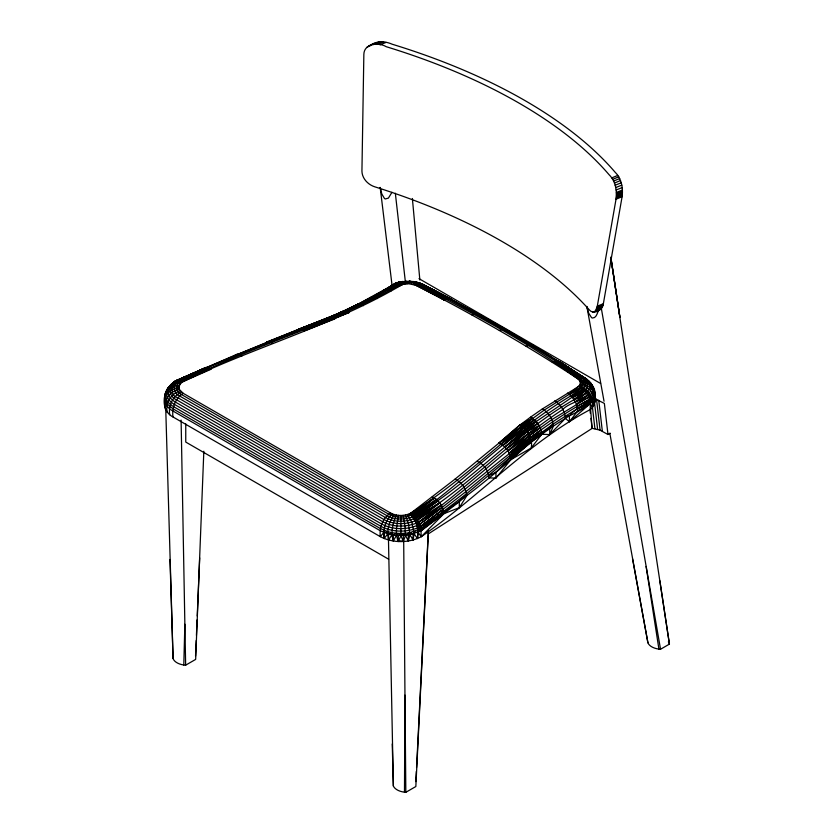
<?xml version="1.0" encoding="UTF-8"?>
<svg xmlns="http://www.w3.org/2000/svg" width="834" height="834" viewBox="0 0 834 834"><rect width="100%" height="100%" fill="white"/><g stroke="black" fill="none" stroke-linecap="round" stroke-linejoin="round"><path stroke-width="1.25" d="M594.11 397.12L594.83 399.684C596.373 390.416 589.836 374.466 578.275 379.126L577.003 378.229C525.357 344.4 471.658 313.751 416.708 285.603L409.202 283.706L403.031 284.331L401.978 283.195C333.027 324.791 253.651 344.254 182.646 381.753L180.311 383.838L179.008 386.642C173.68 386.371 167.822 388.717 165.445 393.742C164.705 399.371 169.021 404.021 173.566 406.627L380.95 526.358C393.116 532.801 408.379 532.53 420.68 526.535C453.175 507.645 482.438 484.2 510.825 459.711C528.735 443.021 548.595 428.645 569.424 415.843C583.143 409.213 605.463 398.423 589.398 381.743L585.895 380.033L579.317 380.189L577.076 378.198C527.724 341.648 472.649 313.793 418.804 284.582C408.337 279.807 396.734 283.748 387.737 289.909C321.413 326.886 247.646 347.538 179.31 380.377C163.443 383.15 157.991 409.431 172.951 416.937L380.325 536.669C392.866 543.226 408.754 543.226 421.295 536.669C479.394 496.564 527.515 442.896 590.264 409.546C595.382 405.887 595.174 399.35 594.83 393.773C594.819 386.476 587.032 381.982 580.381 382.535L579.317 380.189M594.11 391.198L594.798 402.28C594.569 393.877 588.668 386.006 580.005 384.943L569.226 394.315L544.237 410.078L498.847 443.177L454.999 479.164L410.547 513.337C404.313 516.225 396.671 516.246 390.573 513.014L183.188 393.294L179.446 389.541L179.008 386.642M580.005 384.943L580.381 382.535M593.944 389.655C593.579 402.958 576.398 406.429 569.424 415.843L565.181 416.249L553.161 424.079L510.106 455.374L465.998 491.57L420.68 526.535L417.907 530.216L417.427 538.545L414.154 533.77L411.767 522.063L407.482 514.526M428.457 530.497L415.843 786.525L405.835 792.3L404.48 792.175L404.959 695.139L403.698 541.016A14.48 8.413 0.3 0 1 399.851 540.849M400.883 515.464L400.946 535.657L398.287 541.506C394.743 533.187 397.109 523.919 398.6 515.37M203.83 451.236L195.656 659.402L185.648 665.178L183.793 664.99L184.867 624.239L181.103 420.117M593.839 312.104L595.601 310.759L597.3 306.182L616.034 199.19C617.212 190.569 615.482 180.905 609.018 174.64A437.631 211.68 7 0 0 386.205 46.694C378.626 42.075 364.051 43.42 363.853 54.408L361.935 171.043C361.998 178.393 367.94 184.606 374.674 186.785A437.642 211.669 7 0 1 589.586 310.165C593.902 315.096 603.17 309.716 603.357 303.732L622.091 196.741C623.269 188.109 621.528 178.434 615.065 172.169A437.662 211.69 7 0 0 392.22 44.233C385.308 41.127 377.375 40.762 370.765 44.921M477.173 461.275C483.678 464.142 488.724 470.71 489.016 477.913L495.949 478.101L510.825 459.711C510.533 452.497 505.394 445.961 498.847 443.177L519.394 425.434L530.466 417.208C536.22 420.086 540.432 425.83 541.589 432.137L531.07 439.945L466.529 493.78L459.294 501.755L421.295 530.758L409.942 534.803L396.39 535.459L393.314 540.995C390.521 532.436 392.804 523.054 396.369 515.068M195.552 656.045L196.209 640.543M196.428 635.372L197.074 619.881M197.241 616.003L199.68 557.883M396.39 535.459L391.938 534.844L388.571 539.994C386.455 531.258 388.894 521.667 394.263 514.557M428.374 530.56L416.573 767.509M415.739 781.604L416.343 771.356M391.938 534.844L387.706 533.843L384.193 538.545C382.639 529.673 385.496 519.905 392.303 513.869M417.427 538.545C419.408 529.663 416.27 519.811 409.421 513.827L410.547 513.337C454.488 486.17 492.039 450.256 532.426 418.303L519.394 425.434L498.847 443.177L532.426 418.303L519.467 425.465C528.058 429.072 532.832 438.892 531.248 447.983L510.825 459.711L531.248 441.822L541.756 434.274L553.161 424.079C552.035 417.792 548.001 411.975 542.329 408.952L530.466 417.208M164.579 397.745C164.767 389.812 171.512 380.658 180.311 383.838M409.202 283.706L409.807 281.121L410.13 281.548M405.376 515.037L408.316 522.908L409.942 534.803L413.049 539.994L414.154 533.77M594.34 395.962L594.809 393.658M403.156 515.36L404.949 525.9L405.501 535.428L408.306 540.995L409.942 534.803M594.83 393.773L590.264 403.385L590.264 409.546M377.354 298.551L374.33 297.227L371.61 297.185L355.816 305.411L396.171 283.195L399.236 282.976L403.031 284.331L402.311 284.54C333.235 325.625 254.735 346.756 182.677 381.774C173.222 375.164 166.737 395.274 178.069 397.828L385.444 517.56C394.055 522.136 404.719 522.324 413.727 518.769L414.508 516.288C468.27 478.216 514.036 429.385 570.967 395.827C579.109 392.845 592.244 385.068 580.975 376.978C530.778 342.107 476.767 313.209 422.932 284.446L417.136 282.194L409.807 281.121M405.011 283.914L403.145 281.465L399.121 282.226L396.171 283.195L383.703 290.42L386.267 289.752L389.28 290.388L401.696 284.102L401.978 283.195C395.379 279.359 388.592 289.575 382.681 291.212L394.92 284.102L399.986 282.121C358.213 307.319 312.625 324.749 267.234 342.159M165.445 393.742C162.713 400.508 166.56 407.93 172.951 411.026L380.325 530.758L387.706 533.843M598.812 309.445C597.53 312.291 596.581 318.275 592.432 318.025A3.472 2.158 64.3 0 1 591.525 317.566L588.752 313.282L586.771 306.829M413.049 539.994L413.049 534.083L409.869 532.624L405.47 533.249L400.946 535.657L403.333 541.506L405.501 535.428L409.869 532.624L421.128 528.62L466.529 493.78C465.33 487.452 460.868 481.812 454.999 479.164M406.106 281.548L409.974 281.11M542.329 408.952L579.296 386.09L583.79 388.008L583.268 389.342C556.778 408.389 528.766 425.382 502.944 445.502L523.45 427.79L534.323 419.711L522.001 426.779M413.049 534.083L414.05 531.602L417.427 532.634M391.97 192.289L388.415 198.096L385.287 198.961A3.472 2.158 63.7 0 1 384.401 198.377L381.836 194.02L380.168 187.577M526.15 346.256L529.726 344.995L532.874 345.307L584.04 377.437C597.363 386.194 584.332 396.202 574.084 399.642C516.517 432.325 472.972 484.22 416.218 518.133L414.957 520.916C405.095 524.805 393.419 524.596 383.984 519.582L176.61 399.851C168.051 396.463 167.644 384.443 176.099 380.679L236.825 354.377L239.191 354.586L241.829 356.087M173.524 383.713L173.993 382.691L171.293 384.338L167.968 388.3L165.664 392.856M554.662 400.914C560.792 404.469 565.045 411.287 565.337 418.387L569.424 421.754L577.785 410.787L576.398 404.094L574.084 399.642L585.051 391.136C588.981 386.674 587.98 379.96 582.674 377.041L559.187 361.518L555.986 361.164L552.327 362.383M411.277 283.904L412.528 281.85L414.091 281.934M170.251 385.36L167.332 389.249C164.454 395.253 169.073 401.571 174.327 404.323L381.701 524.054C392.407 529.746 405.678 529.976 416.875 525.566L418.918 522.167C468.729 486.931 511.753 442.833 562.846 409.463C570.216 400.841 594.965 399.33 590.753 383.932L587.032 381.857L580.026 381.336M432.325 496.845C438.747 499.879 443.605 506.519 443.897 513.702L421.295 536.669L418.032 532.373L443.897 513.702L459.294 507.666L466.706 495.907L466.529 493.78M409.869 532.624L408.306 535.084L408.306 540.995M296.894 331.067L298.395 329.347L345.015 310.853L349.133 312.521L304.149 330.775L334.893 318.911L331.64 317.181L329.284 317.379L266.922 341.919L265.389 343.65M567.422 393.116L570.967 395.827L574.084 399.642L584.863 390.917L585.864 389.436L578.963 386.517L581.569 386.882L582.883 384.057L582.455 381.148L579.349 377.281C529.465 341.857 474.932 313.793 421.535 284.154L419.189 283.06L415.092 284.915L444.105 299.896L447.451 298.499L450.391 298.697L508.25 331.265L504.945 329.388M387.737 289.909L400.956 282.445C407.357 280.777 414.269 281.465 420.284 284.206L447.451 298.499L417.897 283.268L418.804 284.582L423.078 284.509L451.601 299.396L433.169 290.232M531.248 447.983L541.756 434.274L541.589 432.137L530.58 437.892L510.106 455.374L531.06 439.904L541.756 434.274L549.731 434.577L565.337 418.387M181.572 382.577L179.508 381.93L208.51 367.69L206.081 367.513L175.64 381.763L182.646 381.753L211.2 369.181L208.51 367.69L180.488 380.7C175.234 384.14 175.328 391.959 181.416 394.492L388.79 514.224C395.994 518.008 405.074 518.05 412.361 514.484L434.337 497.898L412.882 514.87L410.922 515.172L434.337 497.898M206.081 367.513L173.941 382.264L177.465 380.294L173.941 382.264L176.099 380.679L206.081 367.513L175.203 381.242L171.293 384.338L175.776 380.846L206.081 367.513L193.801 373.382M383.807 532.467L380.325 536.669C379.178 527.703 382.681 517.883 390.573 513.014M527.192 431.522L539.118 425.444L528.495 433.378L508.021 451.006L551.858 419.575L588.835 397.14L592.13 392.731L592.87 390.302L592.161 385.412M569.226 394.315L581.569 386.882L569.226 394.315L581.548 387.987L583.79 388.008M413.257 284.321L416.27 282.101L417.876 282.716M593.996 398.933L594.006 404.844L592.432 401.435L590.264 403.635L592.484 407.284C593.328 400.664 591.483 393.492 585.864 389.436L572.604 397.62L584.863 390.917L588.773 396.994L590.264 403.385L577.628 408.639L565.181 416.249M592.234 399.33L590.097 401.498L577.628 408.639L590.097 401.498L592.234 399.33L589.648 399.434C527.401 432.856 476.652 482.886 419.888 524.211L416.875 525.566L420.607 526.264L443.198 509.355L420.638 526.379L417.511 527.922L420.607 526.264L418.918 522.167L414.508 516.288L410.547 513.337M407.086 283.706L406.45 281.121L395.869 283.351L382.681 291.212L399.121 282.226L395.045 283.967M177.778 380.262L207.249 367.44L179.31 380.377C172.336 383.379 172.701 393.262 179.685 396.025L387.07 515.756C395.504 520.395 405.772 519.592 414.508 516.288C458.366 489.172 495.771 453.258 536.116 421.41L523.804 428.071M328.148 318.254L357.901 304.191L360.528 304.285L363.436 305.671M488.839 475.787L495.949 472.19L510.648 457.585L531.248 441.822M172.471 384.495L170.417 385.85L173.993 382.691M521.458 426.445L500.932 444.178L523.45 427.79M525.681 429.791L537.721 423.338L504.841 447.118L525.326 429.427M527.015 431.293L506.551 448.973L528.495 433.378M530.58 437.892L541.078 429.906L509.22 453.164L529.663 435.515M510.106 455.374L530.528 437.735M509.22 453.164L529.705 435.619L540.244 427.654L528.652 433.638M504.841 447.118L536.116 421.41M334.361 318.494L302.878 329.837L299.364 328.971L234.938 355.493L330.316 317.097M398.287 541.506L398.287 535.595L400.946 533.468L405.47 533.249L403.333 535.595L403.333 541.506M178.226 380.252L175.64 381.763L207.249 367.44L174.786 381.628L171.293 384.338L174.108 382.504M416.218 518.133L413.727 518.769L438.111 500.942M584.863 390.917L581.548 387.987L570.967 395.827L583.268 389.342L585.864 389.436M373.184 44.629L376.822 42.482M175.776 380.846L172.482 383.129L174.786 381.628M170.417 385.85L172.492 384.422M183.188 393.294C175.307 398.152 171.804 407.972 172.951 416.937M428.457 533.812L592.046 428.436L590.514 407.743M173.941 382.264L176.923 380.387M415.874 517.726L439.768 502.839L417.594 519.968L414.957 520.916L439.768 502.839L413.727 518.769M384.005 291.191L381.847 292.307L383.932 291.056M388.112 288.543L386.027 289.794L388.05 288.647M390.208 287.282L394.388 284.769M369.441 298.436L397.307 282.851L399.986 282.121L386.267 289.752L399.538 283.06M400.758 283.56L389.28 290.388L390.865 291.181M396.463 283.07L382.681 291.212L395.16 283.862L398.371 282.747L395.316 283.727M381.847 292.307L383.911 291.087M398.204 282.82L386.267 289.752L400.956 282.445L398.756 282.882M577.159 406.387L589.565 399.163L591.64 397.172L588.835 397.14M393.314 540.995L393.314 535.084L396.421 533.28L400.946 533.468M609.821 433.273L647.914 642.816A14.397 8.319 0 0 0 658.912 649.092L660.538 649.248L669.421 644.109L610.988 258.863M590.952 418.355L592.109 428.301L600.105 430.198L607.986 434.514L610.186 433.253M577.785 410.787L590.264 403.635L569.424 421.754L569.424 415.843M177.506 381.649L208.51 367.69L177.506 381.649L180.488 380.7M397.787 282.82L384.912 289.919L397.464 282.841L399.986 282.121M574.084 399.642L586.479 392.939L587.741 391.115L585.051 391.136M577.076 378.198L554.183 361.581L579.349 377.281L582.361 378.229L555.986 361.164L580.975 376.978L584.248 378.344L557.665 361.143L585.948 378.855L582.351 376.989L577.076 378.198L580.349 378.49L554.183 361.581L580.349 378.49M472.023 315.012L475.453 313.657L478.466 313.897L507.228 330.16M416.875 525.566L419.836 524.096L442.343 507.114L418.918 522.167C407.555 527.13 393.836 527.755 382.723 521.771L175.348 402.04C170.376 399.434 166.008 393.46 168.729 387.779L174.66 385.183L179.446 385.214M181.572 392.168C172.899 395.764 168.197 405.585 169.709 414.707M334.132 315.877L340.699 312.656M354.648 305.963L341.804 312.124L357.901 304.191M499.378 330.472L502.881 329.159L505.957 329.43L535.209 347.163L509.324 331.901M209.845 368.284L182.02 381.399L179.508 381.93L209.845 368.284L180.968 380.888M328.273 318.119L345.015 310.853L300.459 328.919L346.329 311.082L331.108 317.097M328.377 318.004L343.806 310.946L329.993 317.149L298.395 329.347L327.178 318.463L297.571 330.055L327.084 318.578M184.595 377.583L188.046 375.998M347.715 311.645L302.878 329.837L333.59 317.983L347.715 311.645L332.318 317.379M204.153 368.649L172.482 383.129L175.046 381.367L204.153 368.649L175.203 381.242M205.341 368.148L237.961 354.314M418.804 284.582L416.708 285.603L416.51 283.904L445.804 299.01L419.992 284.258M329.993 317.149L345.015 310.853M388.571 539.994L388.571 534.083L392.001 532.676L396.421 533.28L398.287 535.595M319.735 321.705L326.938 318.744M616.368 196L622.425 193.551M597.113 307.131L603.17 304.681M368.816 45.839L374.873 43.389M372.934 44.358L378.99 41.909M367.127 47.079L370.16 45.849M375.237 44.15L381.294 41.7M377.625 44.317L383.671 41.867M380.012 44.838L386.069 42.388M611.739 177.882L617.796 175.432M612.74 179.3L618.797 176.85M613.657 181.03L619.714 178.58M614.47 183.032L620.527 180.582M615.158 185.242L621.215 182.792M615.711 187.587L621.768 185.138M616.097 190.016L622.154 187.567M616.336 192.466L622.383 190.016M616.389 193.665L622.445 191.215M616.399 194.854L622.456 192.404M616.295 197.116L622.352 194.666M616.18 198.179L622.237 195.729M616.034 199.19L622.091 196.741M597.3 306.182L603.357 303.732M596.883 308.007L602.94 305.557M596.31 309.539L602.367 307.089M595.601 310.759L601.648 308.309M592.828 312.187L599.886 309.654M594.767 311.614L600.824 309.164M370.442 297.655L371.61 297.185M331.64 317.181L301.637 329.211L332.881 317.608M266.922 341.919L269.028 341.471L272.812 343.285M235.803 354.773L236.825 354.377M333.59 317.983L349.133 312.521M397.307 282.851L399.121 282.226L395.869 283.351M180.311 390.906C171.147 393.262 165.33 402.926 167.175 412.184M384.193 538.545L384.193 532.634L387.81 531.675L392.001 532.676L393.314 535.084M403.031 284.331L389.28 290.388L402.311 284.54L401.696 284.102M179.446 389.541C170.032 390.687 163.308 400.111 165.455 409.442M179.008 388.102C172.815 388.404 166.289 392.261 164.798 398.589L167.384 404.167L173.107 408.879L380.481 528.61L387.81 531.675L388.571 534.083M400.289 283.341L401.978 283.195M402.613 281.485L403.145 281.465M580.381 383.755C586.573 384.057 593.089 387.914 594.579 394.253M409.421 513.827L412.225 514.38M413.111 281.444L423.078 284.509L451.601 299.396L422.932 284.446M593.996 398.235L604.369 403.416L607.986 434.514M583.873 377.375L587.417 379.731L559.187 361.518L587.417 379.731M421.535 284.154L448.994 298.395L419.189 283.06L420.284 284.206M423.078 284.509L419.189 283.06L448.994 298.395M450.391 298.697L420.367 283.258L421.837 284.175M434.295 291.003L440.008 293.964M434.264 290.972L439.987 293.933M449.151 298.687L451.434 299.875M416.51 283.904L444.105 299.896L418.345 284.759M453.706 301.084L455.958 302.304M461.577 305.348L468.333 308.997M470.574 310.217L480.697 315.69M418.981 278.639L600.595 383.494M478.466 313.897L479.696 314.606M532.874 345.307L534.167 346.058M388.623 559.197L185.753 442.072L185.753 423.86M575.397 372.715L577.597 374.059M579.745 375.331L588.616 380.94L592.286 386.538M536.304 347.841L540.703 350.551M542.903 351.896L551.691 357.306M553.88 358.662L558.28 361.372M561.574 363.395L588.616 380.94L560.511 362.279M559.187 361.518L586.312 379.324M557.665 361.143L584.248 378.344M580.944 387.581L581.548 387.987M424.141 285.155L421.378 283.862L422.192 284.863M592.797 387.362L594.037 391.042M590.722 383.087L591.692 384.703M404.48 792.175A14.48 8.361 0 0 1 393.356 785.982L388.456 538.545M659.85 580.693L669.421 644.109M420.607 526.264L421.295 536.669M183.793 664.99A14.48 8.361 0 0 1 173.065 658.568L165.737 408.754M632.547 558.843L647.914 642.816M586.855 306.422L604.024 401.237M601.356 308.444L660.538 649.248M646.11 566.474L658.912 649.092M380.179 187.421L392.251 286.948M598.739 400.153L602.346 431.261M596.487 399.09L600.105 430.198M594.288 400.716L597.613 429.343M592.328 406.304L594.923 428.707M590.086 410.881L590.378 413.372M395.337 193.227L405.272 280.975M383.932 530.309L384.193 532.634M412.382 198.482L419.856 279.995M169.99 559.489L173.065 658.568M392.241 743.959L393.356 785.982M184.867 624.239L185.648 665.178M404.959 695.139L405.835 792.3M594.798 396.317L594.83 399.684M495.949 472.19L495.949 478.101M459.294 501.755L459.294 507.666M668.368 641.773A14.428 8.33 0 0 1 669.118 643.077M412.882 514.87L412.371 516.84L436.286 499.274L412.882 514.87M553.328 426.216L549.731 434.577L549.731 428.666L553.161 424.079L553.328 426.216M417.594 519.968L416.02 523.199L418.772 521.896L441.186 504.924L417.594 519.968M589.357 393.012L587.845 395.108L576.398 404.094L588.773 396.994L590.67 395.045L587.845 395.108L575.366 401.821L586.479 392.939L589.357 393.012M443.719 511.565L421.285 530.497L417.907 530.216L421.118 528.579L443.719 511.565M176.537 381.253L174.233 382.306L176.579 381.294M619.912 317.295L610.842 257.289L619.912 317.295"/></g></svg>
